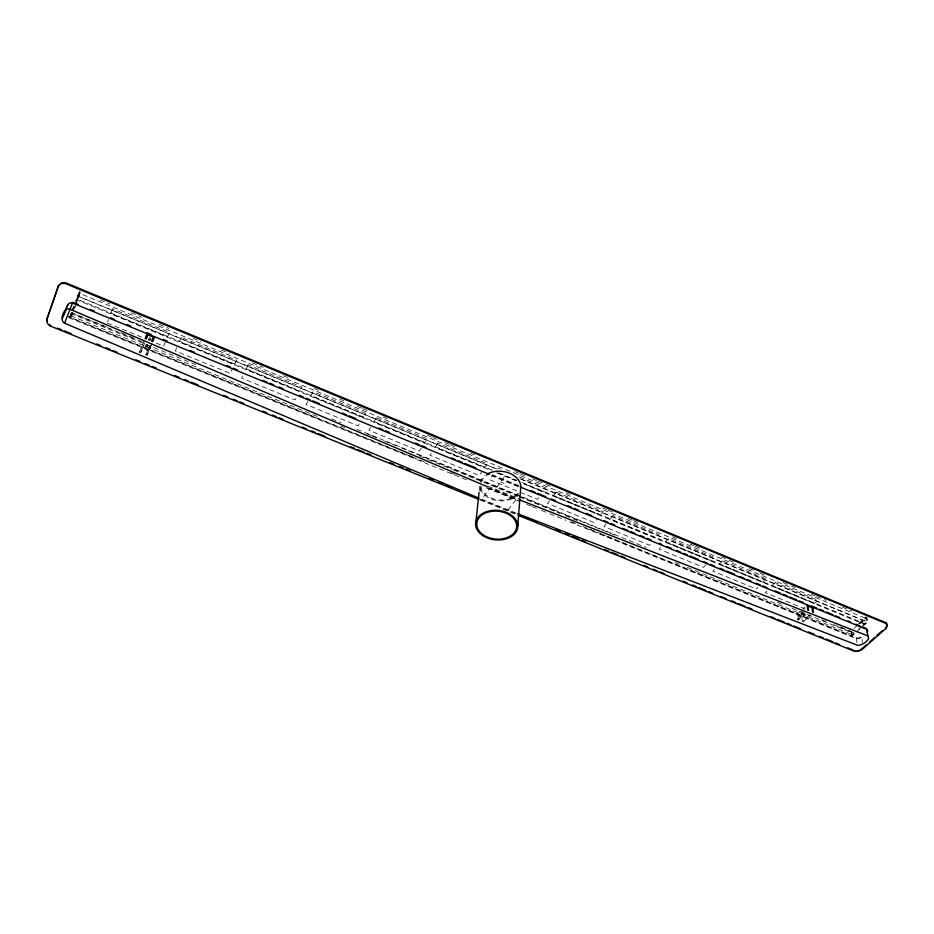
<?xml version="1.0" encoding="UTF-8"?>
<svg xmlns="http://www.w3.org/2000/svg" width="934" height="934" viewBox="0 0 934 934"><rect width="100%" height="100%" fill="white"/><g stroke="black" fill="none" stroke-linecap="round" stroke-linejoin="round"><path stroke-width="0.7" stroke-dasharray="4.67 3.5" d="M479.224 490.945L479.831 485.166M480.356 491.167L480.963 485.388M803.287 612.867C804.91 616.125 799.06 614.28 802.061 612.622M801.36 614.14L802.434 613.381L803.532 614.012M803.438 613.206L802.376 613.977L801.267 613.334M410.271 456.142L69.676 317.256L71.591 311.909M72.07 310.567L73.984 305.231M74.463 303.889L79.437 291.373L76.098 300.713M141.945 341.774L71.801 313.1L70.167 317.455L72.233 312.808M69.676 317.256L74.183 306.06M76.46 301.052L79.927 291.571L77.826 296.078M72.805 312.4L70.891 317.747L72.992 313.229M73.284 311.069L75.199 305.722M75.677 304.391L80.663 291.875L76.822 302.546M74.907 307.881L76.343 303.889M107.585 321.868L108.449 319.626M151.226 345.37L147.07 355.27L145.891 354.78L149.58 345.697M147.07 355.27L151.822 343.595M147.537 346.596L147.841 345.825M150.292 339.976L150.596 339.205A1.284 0.922 22 0 1 148.471 339.03L148.308 338.785M145.109 345.813L145.412 345.055M144.793 342.743L140.684 352.667L139.493 352.188L141.443 347.285M140.684 352.667L142.318 348.534L147.514 350.647M139.493 352.188L144.245 340.49M145.891 354.78L149.51 346.129M165.481 341.751L163.602 346.129L155.534 342.825M176.736 347.658L175.3 350.927L230.196 373.413L232.239 369.175M71.801 313.1L71.451 313.859L195.615 364.587M242.618 375.97L241.591 378.083L294.992 399.962L297.199 395.853M307.741 401.445L306.072 404.504L358.049 425.799L360.396 421.818M370.611 427.247L368.837 430.224L419.448 450.959L421.934 447.094M431.204 453.34L429.944 455.255L479.235 475.453L481.851 471.717M496.573 487.571L504.792 476.177M508.108 510.011L516.514 498.686L489.976 487.863L481.757 499.351L516.257 513.163M538.86 497.507L537.482 499.316L489.463 479.644L492.101 475.931L518.837 486.906M549.531 500.706L547.452 503.403L594.257 522.585L597.118 519.071M606.131 523.939L603.971 526.566L649.597 545.258L652.574 541.848M660.571 547.441L659.077 549.145L703.571 567.37L706.653 564.066M714.358 569.518L712.817 571.164L756.225 588.945L757.813 587.346M766.837 591.047L765.238 592.646L807.595 609.995M800.029 611.63L797.017 614.525L797.624 619.686L798.512 620.048L804.583 614.257M803.053 608.734L805.073 606.796M798.512 620.048L797.998 615.681L806.065 607.964M797.624 619.686L804.711 612.926M809.509 614.887L802.411 621.635L801.886 617.269L804.921 614.374M805.692 613.942L802.668 616.825L803.135 620.701M803.287 621.997L810.397 615.261M858.685 623.503L865.981 616.884L866.775 621.729L862.584 625.511M853.991 628.442L858.159 624.659M859.198 623.714L866.495 617.094L867.289 621.939L864.592 624.379L523.659 483.94M859.549 623.854L866.845 617.246L867.639 622.079L863.448 625.862M860.844 623.13L865.97 618.483L79.262 293.206L77.849 296.218L497.122 469.265M854.213 633.065L851.084 635.902L850.349 631.069M858.404 629.283L861.545 626.457M833.887 624.648L854.12 632.925L854.236 633.719L851.586 636.112L850.862 631.279M600.562 533.746L851.936 636.252L862.397 626.807M861.428 637.432L858.883 638.704L856.385 638.751L567.288 520.903M606.493 536.081L856.268 637.945C860.926 639.054 862.491 632.528 862.245 642.627M480.345 499.188L515.463 513.396M480.239 499.97L515.381 514.179M67.785 316.392L416.12 458.454M487.676 487.63L518.732 500.297M571.386 521.767L578.134 524.523M588.934 528.924L605.139 535.532M411.614 456.691L418.362 459.446M419.716 459.995L426.464 462.75M450.76 472.651L454.8 474.309M488.54 488.062L518.242 500.169M583.014 526.589L595.168 531.539M68.777 317.7L467.315 480.158M486.229 487.863L518.65 501.079M526.753 504.383L530.804 506.041M532.158 506.59L536.209 508.236M541.615 510.443L548.375 513.198M549.717 513.747L565.934 520.355M797.998 615.681L801.886 617.269M107.153 323.001L143.439 337.863M71.79 312.727L110.06 328.383M120.871 332.691L127.596 335.551M128.95 336.1L135.699 338.855M331.582 418.852L341.038 422.717M356.986 429.348L646.305 547.546M840.063 626.866L849.508 630.73M367.19 433.866L371.242 435.513M372.584 436.073L379.332 438.828M384.726 441.035L399.565 447.094M400.919 447.643L518.265 495.615M519.608 496.176L616.72 535.871M821.745 619.686L827.139 621.892M419.646 456.142L426.394 458.898M427.749 459.446L434.497 462.202M435.839 462.75L452.044 469.37M453.387 469.919L518.172 496.398M519.526 496.946L560.015 513.49M565.409 515.696L572.157 518.452M573.511 519.012L577.562 520.658M777.31 602.29L784.058 605.045M792.149 608.349L854.236 633.719M70.821 315.832L319.113 417.171M340.7 425.986L344.751 427.644M487.781 486.019L518.814 498.686M675.34 562.583L679.392 564.229M687.482 567.533L852.112 634.735L851.621 631.501M491.973 474.577L518.93 485.657M491.879 475.359L520.203 486.999M500.671 481.897L503.951 483.252M497.729 468.016L500.414 469.125M519.211 476.9L546.075 487.992L543.296 491.658L521.849 482.82M77.324 295.868L498.149 469.568M521.055 479.025L867.639 622.079M520.04 478.733L866.507 621.729L865.97 618.483M492.23 470.187L76.857 299.008L76.506 299.756L491.319 470.631M498.978 472.966L516.514 480.193M521.908 482.411L864.464 623.573L864.592 624.379M497.74 472.884L516.49 480.613M496.713 472.849L515.568 480.613M100.136 299.931L109.558 303.842M131.11 312.75L141.886 317.21M159.399 324.46L168.82 328.359M193.069 338.4L201.149 341.739M221.346 350.098L229.437 353.449M252.332 362.917L263.108 367.377M283.306 375.737L288.699 377.966M314.279 388.567L318.331 390.237M339.871 399.157L343.91 400.826M357.383 406.395L361.423 408.076M362.777 408.625L369.502 411.415M382.975 416.984L387.015 418.666M427.422 435.384L431.461 437.054M432.804 437.614L436.843 439.284M444.934 442.634L448.974 444.304M450.316 444.864L457.053 447.643M470.514 453.224L474.565 454.893M514.961 471.612L519.012 473.293M520.355 473.842L527.091 476.632M532.473 478.862L536.513 480.531M537.867 481.092L544.592 483.882M545.946 484.431L552.683 487.221M566.144 492.802L570.184 494.471M602.512 507.851L606.551 509.52M607.894 510.081L614.63 512.859M628.103 518.44L632.143 520.11M633.486 520.67L640.222 523.449M672.55 536.828L676.59 538.498M690.063 544.078L694.102 545.748M695.445 546.308L702.181 549.099M721.036 556.898L727.773 559.688M729.115 560.237L735.852 563.027M749.313 568.608L753.364 570.277M760.089 573.067L764.129 574.737M782.996 582.536L789.72 585.326M791.075 585.887L795.114 587.556M811.272 594.246L815.312 595.915M816.666 596.476L826.088 600.375M842.246 607.065L851.68 610.964M150.607 338.482L150.444 338.236A1.284 0.922 22 0 0 149.312 337.653M856.268 637.945L857.389 645.231M851.201 631.419L851.936 636.252M149.335 338.482A1.284 0.922 21.9 0 1 150.222 340.069A1.284 0.922 21.9 0 1 148.167 339.801M517.518 493.257A19.427 13.975 5.2 0 1 496.316 499.608A19.427 13.975 5.2 0 1 480.94 486.124M481.267 482.493A19.427 13.975 5.2 0 1 489.591 473.923M518.533 493.677A20.583 14.816 5.2 0 1 496.082 500.391A20.583 14.816 5.2 0 1 479.784 486.124M480.134 482.271A20.583 14.816 5.2 0 1 484.874 475.569M112.559 308.921L110.807 313.474L167.571 336.859L169.463 332.422L112.559 308.921M181.266 337.302L179.34 341.704L234.527 364.447L236.594 360.15L181.266 337.302M248.059 364.89L245.969 369.163L299.651 391.276L301.88 387.12L248.059 364.89M313.042 391.731L310.788 395.864L363.022 417.381L365.404 413.353L313.042 391.731M376.262 417.848L373.857 421.853L424.713 442.798L427.235 438.898L376.262 417.848M437.801 443.265L435.256 447.152L484.781 467.549L487.431 463.766L437.801 443.265M556.104 492.136L553.302 495.779L600.317 515.148L603.212 511.587L556.104 492.136M612.984 515.626L610.065 519.164L655.89 538.042L658.902 534.598L612.984 515.626M668.429 538.533L665.405 541.965L710.085 560.377L713.202 557.026L668.429 538.533M722.496 560.867L719.367 564.194L762.95 582.151L766.16 578.905L722.496 560.867M775.22 582.641L771.998 585.875L814.518 603.399L817.822 600.247L775.22 582.641M145.611 345.802A1.273 0.922 21.8 0 0 147.735 346.047A1.273 0.922 21.8 0 0 146.521 344.471A1.273 0.922 21.8 0 0 145.611 345.802M145.307 346.561A1.273 0.922 21.8 0 0 147.432 346.806A1.273 0.922 21.8 0 0 146.218 345.241A1.273 0.922 21.8 0 0 145.307 346.561"/><path stroke-width="1.4" d="M517.845 525.41L520.81 486.287A20.583 14.816 5.2 0 0 508.376 472.767A20.583 14.816 5.2 0 0 486.789 474.274M475.99 521.3L479.06 492.393M886.938 625.838L887.043 624.005L885.887 622.709L65.555 282.733L61.948 282.617L58.655 285.325L46.793 319.51L47.26 323.106L49.724 325.803L478.885 499.421M57.978 286.75L58.34 285.991L47.33 318.062L47.167 320.946M487.303 486.719L69.618 309.072C63.675 307.017 59.04 320.689 64.574 323.222L479.072 498.219M65.614 311.034C66.314 308.08 67.82 301.273 72.467 303.013L489.183 474.25M64.574 323.222L72.817 302.266M154.682 336.765L152.779 341.657L151.588 341.179L153.199 337.046L147.969 334.897L146.334 339.019L145.144 338.528L147.082 333.636M64.831 311.197L67.692 305.138M62.321 318.284L65.193 312.213M50.378 326.129L50.74 325.382M46.969 318.809L47.33 318.062M58.293 286.073L60.908 283.621L65.193 283.481L65.555 282.733M886.705 626.329L886.027 627.321M867.242 632.131L867.768 630.508L866.787 629.411L520.203 486.999M518.09 515.276L854.668 651.395L858.381 651.337L862.164 649.469L885.724 628.605L887.23 626.165L886.027 623.515L65.193 283.481M861.487 649.072L866.32 644.869M869.531 642.02L874.878 637.28M877.014 635.377L882.373 630.637M860.891 649.445L859.607 650.076M858.253 650.531L856.91 650.776M855.077 650.718L854.668 651.395M517.623 513.7L857.389 645.231C861.65 645.978 871.259 639.685 867.849 635.902L519.222 499.748M57.499 328.114L61.551 329.749M64.259 330.846L71.007 333.578M96.681 343.957L100.732 345.603M106.137 347.787L110.189 349.421M112.886 350.519L116.937 352.165M135.85 359.812L139.902 361.446M145.307 363.641L149.358 365.276M152.067 366.373L156.118 368.008M175.032 375.666L179.083 377.301M184.488 379.484L188.54 381.13M191.248 382.216L197.996 384.948M223.67 395.339L227.721 396.973M233.126 399.168L237.178 400.803M239.875 401.9L243.926 403.535M262.839 411.193L266.89 412.828M272.296 415.011L276.347 416.657M279.056 417.743L283.107 419.389M302.021 427.036L306.072 428.683M311.477 430.866L315.529 432.5M318.225 433.598L324.985 436.33M350.647 446.721L354.71 448.355M357.407 449.452L364.167 452.184M366.864 453.282L370.915 454.916M389.828 462.563L393.879 464.21M399.285 466.393L403.336 468.039M406.045 469.125L410.096 470.771M429.01 478.418L433.061 480.064M438.466 482.248L442.518 483.882M445.214 484.979L451.974 487.711M526.274 517.775L530.325 519.409M533.034 520.507L537.085 522.141M555.999 529.8L560.05 531.434M565.455 533.618L569.506 535.264M572.203 536.361L578.963 539.093M581.66 540.179L585.711 541.825M604.625 549.472L608.676 551.118M611.385 552.204L618.133 554.936M620.841 556.034L624.893 557.668M643.806 565.327L647.857 566.961M653.263 569.156L657.314 570.791M660.011 571.888L664.074 573.523M682.987 581.182L687.039 582.816M692.444 584.999L696.495 586.645M699.192 587.731L705.952 590.463M708.649 591.561L712.7 593.195M720.803 596.476L726.208 598.671M731.614 600.854L735.665 602.488M738.374 603.586L745.122 606.318M747.83 607.415L751.882 609.05M770.795 616.709L774.846 618.343M777.543 619.44L784.303 622.172M787 623.258L791.051 624.904M793.76 625.99L800.508 628.734M808.622 632.003L814.028 634.198M819.422 636.381L823.484 638.015M826.181 639.113L832.941 641.845M835.638 642.942L839.689 644.577M847.792 647.857L853.197 650.041M74.171 302.814L78.211 304.484M90.341 309.469L94.381 311.127M110.562 317.782L114.602 319.44M126.732 324.425L130.772 326.094M146.953 332.738L150.993 334.395M163.123 339.392L167.163 341.05M190.081 350.472L194.12 352.13M226.472 365.428L230.511 367.085M233.208 368.194L237.248 369.864M262.851 380.383L266.902 382.053M269.599 383.162L273.639 384.82M279.032 387.038L283.072 388.696M299.242 395.351L303.293 397.008M305.99 398.118L310.03 399.775M312.727 400.884L319.463 403.663M342.381 413.073L346.421 414.743M349.118 415.852L355.854 418.619M378.76 428.041L382.812 429.698M385.508 430.808L389.548 432.465M415.151 442.996L419.203 444.654M421.899 445.763L425.939 447.433M451.542 457.952L455.594 459.621M458.279 460.731L462.33 462.388M465.027 463.498L475.803 467.934M531.061 490.642L535.112 492.311M537.797 493.421L545.888 496.736M551.282 498.954L555.321 500.624M567.452 505.609L571.503 507.267M574.188 508.376L578.239 510.034M586.318 513.361L591.712 515.58M603.843 520.565L607.882 522.223M610.579 523.332L614.63 525.001M622.709 528.317L628.103 530.535M630.8 531.644L634.84 533.302M640.234 535.521L644.273 537.19M646.97 538.299L651.021 539.957M659.1 543.284L661.797 544.394M667.191 546.6L671.231 548.27M676.625 550.488L680.664 552.146M683.361 553.255L687.401 554.913M690.098 556.022L698.188 559.349M703.582 561.567L707.622 563.225M710.319 564.334L714.358 565.992M719.752 568.211L723.792 569.88M726.489 570.989L734.579 574.305M739.973 576.523L744.013 578.181M746.71 579.29L750.749 580.96M756.143 583.178L760.183 584.836M762.88 585.945L766.919 587.603M775.01 590.93L780.404 593.148M783.101 594.257L787.14 595.915M789.837 597.024L796.574 599.791M799.27 600.901L803.31 602.57M811.401 605.886L816.795 608.104M819.492 609.213L823.531 610.871M826.228 611.98L832.965 614.759M835.661 615.868L839.701 617.526M847.792 620.853L850.489 621.962M855.883 624.169L859.922 625.838M862.619 626.947L866.659 628.605M49.479 324.647L50.086 325.055M885.887 622.709L886.027 623.515M885.584 627.788L885.724 628.605M866.787 629.411L867.849 635.902M862.035 648.663L862.164 649.469M812.778 607.193L813.444 612.365L812.557 612.004L811.996 607.637L808.085 606.026L808.634 610.392L807.747 610.03L807.104 604.858M483.298 534.89A19.999 13.987 5.2 0 0 516.222 529.029A19.999 13.987 5.2 0 0 490.665 511.505A19.999 13.987 5.2 0 0 483.298 534.89M482.493 535.439A21.178 14.816 5.2 0 0 517.378 529.251A21.178 14.816 5.2 0 0 490.327 510.676A21.178 14.816 5.2 0 0 482.493 535.439"/></g></svg>
